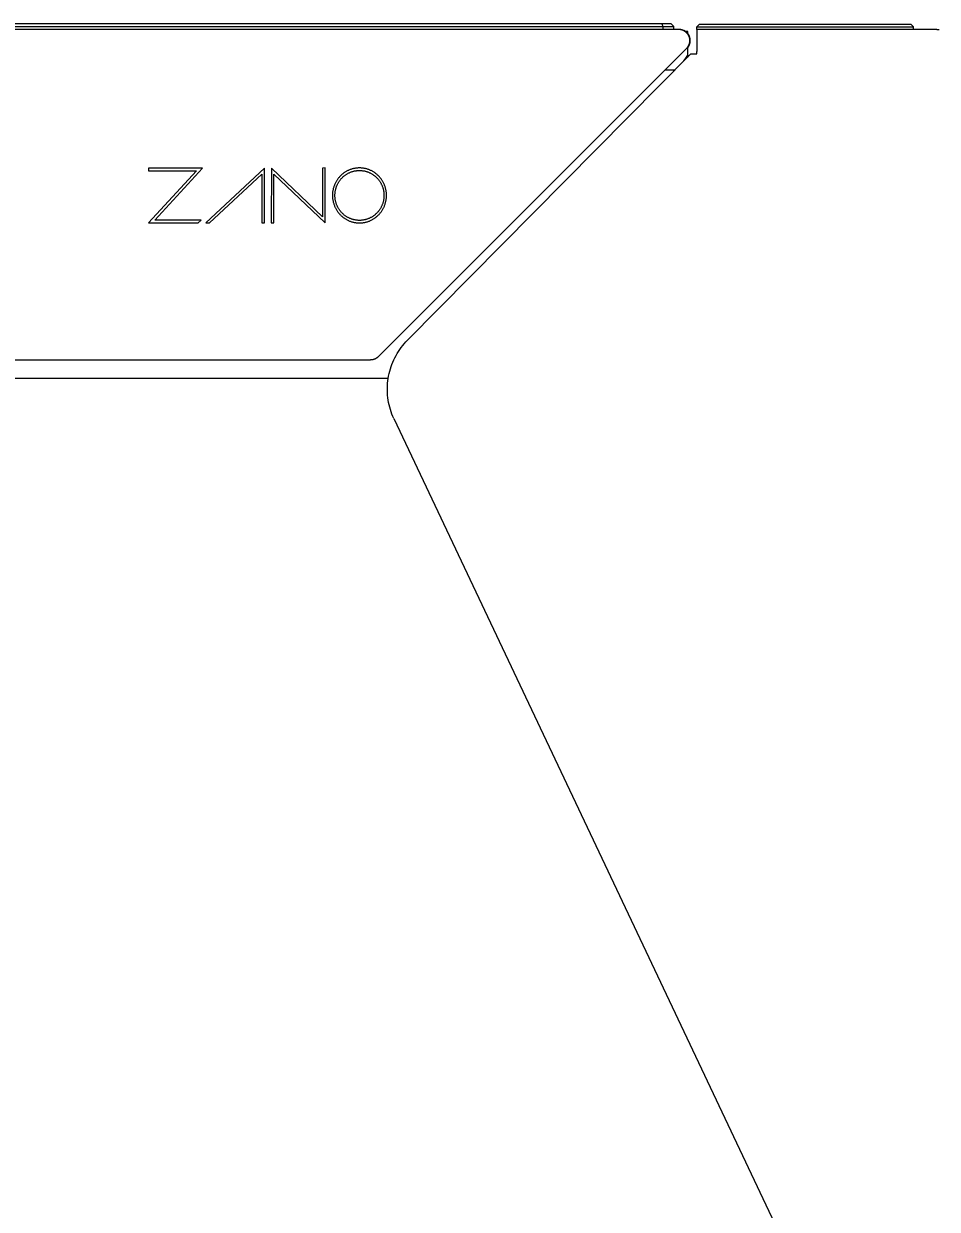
# Model space of a CAD drawing. Header units: millimetres. Extents: x -208 to 4974, y -28 to 3137.
# Drawn here: x 2512.2 to 2843.9, y 2435.2 to 2865.9 of the extents above; entities that cross this region are included whole.
import ezdxf

# ---------------------------------------------------------------- set-up
doc = ezdxf.new("R2010")
doc.units = ezdxf.units.MM
doc.layers.add('ZANO_R', color=7, linetype='Continuous', lineweight=0)
doc.layers.add('ZANO_W', color=1, linetype='Continuous', lineweight=0)
doc.styles.add('Arial', font='arial.ttf')
doc.styles.get("Standard").update_dxf_attribs({"font": 'ARIALUNI.TTF'})
doc.dimstyles.new('pl i ang', dxfattribs={"dimtxt": 50, "dimasz": 50, "dimexe": 1.25, "dimexo": 0.625, "dimgap": 10, "dimtad": 1, "dimtoh": 1, "dimtxsty": 'Standard', "dimcen": 2.5, "dimclrd": 1, "dimclre": 1, "dimclrt": 1, "dimadec": 0, "dimazin": 0, "dimtfac": 1, "dimtmove": 0, "dimatfit": 3, "dimfxl": 1, "dimarcsym": 1})

# ---------------------------------------------------------------- blocks, each defined once
blk = doc.blocks.new('*D507')
at = {"layer": 'ZANO_W', "color": 1, "lineweight": -2}
blk.add_arc((4072.53, 2413.74), 150.81, 99.5517, 164.7582, dxfattribs=at)
at = {"layer": 'ZANO_W', "color": 1}
for points in [[(4047.72, 2555.79), (4047.28, 2569.12), (4087.48, 2563.8)], [(3920.41, 2454.27), (3933.63, 2452.5), (3921.72, 2413.74)]]:
    blk.add_solid(points, dxfattribs=at)
at = {"layer": 'ZANO_W', "color": 1, "insert": (3950.72, 2548.28), "char_height": 40, "attachment_point": 5, "rotation": 42.155, "style": 'Arial'}
blk.add_mtext('96%%d', dxfattribs=at)

msp = doc.modelspace()

# ---------------------------------------------------------------- linework, layer by layer
at = {"layer": 'ZANO_R'}
for p, q in [((2750.09, 2863.74), (259.4, 2863.74)), ((262.29, 2864.86), (2744.29, 2864.86)), ((2743.87, 2865.86), (262.7, 2865.86)), ((2743.87, 2865.86), (2744.29, 2864.86)), ((2747.29, 2865.86), (2743.87, 2865.86)), ((2744.29, 2864.86), (2748.29, 2864.86)), ((2744.29, 2864.86), (2744.29, 2863.74)), ((2748.29, 2864.86), (2747.29, 2865.86)), ((2748.29, 2863.74), (2748.29, 2864.86)), ((2750.22, 2863.74), (2750.09, 2863.74)), ((2750.36, 2863.73), (2750.22, 2863.74)), ((2750.4, 2863.73), (2750.27, 2863.74)), ((2750.5, 2863.72), (2750.36, 2863.73)), ((2750.54, 2863.73), (2750.4, 2863.73)), ((2750.63, 2863.7), (2750.5, 2863.72)), ((2750.67, 2863.71), (2750.54, 2863.73)), ((2750.77, 2863.68), (2750.63, 2863.7)), ((2750.8, 2863.7), (2750.67, 2863.71)), ((2750.9, 2863.65), (2750.77, 2863.68)), ((2750.94, 2863.67), (2750.8, 2863.7)), ((2751.03, 2863.62), (2750.9, 2863.65)), ((2751.07, 2863.65), (2750.94, 2863.67)), ((2751.17, 2863.59), (2751.03, 2863.62)), ((2751.2, 2863.62), (2751.07, 2863.65)), ((2751.33, 2863.58), (2751.2, 2863.62)), ((2756.64, 2864.74), (2757.64, 2865.74)), ((2756.64, 2864.74), (2761.64, 2864.74)), ((2756.64, 2863.74), (2756.64, 2864.74)), ((2756.64, 2863.74), (2756.64, 2855.74)), ((2841.56, 2863.74), (2756.64, 2863.74)), ((2757.64, 2865.74), (2761.64, 2865.74)), ((2761.64, 2865.74), (2825.01, 2865.74)), ((2761.64, 2864.74), (2825.01, 2864.74)), ((2825.01, 2865.74), (2828.99, 2865.74)), ((2825.01, 2864.74), (2829.99, 2864.74)), ((2828.99, 2865.74), (2834.36, 2865.74)), ((2829.99, 2864.74), (2835.36, 2864.74)), ((2835.36, 2864.74), (2834.36, 2865.74)), ((2835.36, 2863.74), (2835.36, 2864.74)), ((2843.79, 2863.74), (2841.56, 2863.74)), ((2843.79, 2863.74), (2844.67, 2863.73)), ((2751.3, 2863.55), (2751.17, 2863.59)), ((2751.43, 2863.51), (2751.3, 2863.55)), ((2751.46, 2863.54), (2751.33, 2863.58)), ((2751.55, 2863.46), (2751.43, 2863.51)), ((2751.59, 2863.5), (2751.46, 2863.54)), ((2751.68, 2863.41), (2751.55, 2863.46)), ((2751.72, 2863.45), (2751.59, 2863.5)), ((2751.8, 2863.35), (2751.68, 2863.41)), ((2751.84, 2863.4), (2751.72, 2863.45)), ((2751.93, 2863.29), (2751.8, 2863.35)), ((2751.96, 2863.34), (2751.84, 2863.4)), ((2752.05, 2863.22), (2751.93, 2863.29)), ((2752.09, 2863.28), (2751.96, 2863.34)), ((2752.17, 2863.16), (2752.05, 2863.22)), ((2752.2, 2863.22), (2752.09, 2863.28)), ((2752.28, 2863.08), (2752.17, 2863.16)), ((2752.32, 2863.15), (2752.2, 2863.22)), ((2752.39, 2863.01), (2752.28, 2863.08)), ((2752.43, 2863.07), (2752.32, 2863.15)), ((2752.5, 2862.92), (2752.39, 2863.01)), ((2753.29, 2863), (2752.4, 2863)), ((2752.55, 2863), (2752.43, 2863.07)), ((2752.61, 2862.84), (2752.5, 2862.92)), ((2752.72, 2862.75), (2752.61, 2862.84)), ((2752.82, 2862.66), (2752.72, 2862.75)), ((2752.92, 2862.57), (2752.82, 2862.66)), ((2753.01, 2862.47), (2752.92, 2862.57)), ((2753.1, 2862.37), (2753.01, 2862.47)), ((2753.19, 2862.26), (2753.1, 2862.37)), ((2753.27, 2862.15), (2753.19, 2862.26)), ((2753.35, 2862.04), (2753.27, 2862.15)), ((2753.29, 2862.14), (2753.29, 2863)), ((2753.37, 2862.21), (2753.29, 2862.32)), ((2753.43, 2861.93), (2753.35, 2862.04)), ((2753.45, 2862.11), (2753.37, 2862.21)), ((2753.5, 2861.82), (2753.43, 2861.93)), ((2753.53, 2862), (2753.45, 2862.11)), ((2753.57, 2861.7), (2753.5, 2861.82)), ((2753.6, 2861.89), (2753.53, 2862)), ((2753.64, 2861.58), (2753.57, 2861.7)), ((2753.67, 2861.77), (2753.6, 2861.89)), ((2753.7, 2861.46), (2753.64, 2861.58)), ((2753.74, 2861.66), (2753.67, 2861.77)), ((2753.76, 2861.33), (2753.7, 2861.46)), ((2753.8, 2861.54), (2753.74, 2861.66)), ((2753.81, 2861.21), (2753.76, 2861.33)), ((2753.86, 2861.42), (2753.8, 2861.54)), ((2753.86, 2861.08), (2753.81, 2861.21)), ((2753.91, 2861.3), (2753.86, 2861.42)), ((2753.9, 2860.95), (2753.86, 2861.08)), ((2753.94, 2860.82), (2753.9, 2860.95)), ((2753.96, 2861.17), (2753.91, 2861.3)), ((2753.97, 2860.68), (2753.94, 2860.82)), ((2754.01, 2861.05), (2753.96, 2861.17)), ((2754, 2860.55), (2753.97, 2860.68)), ((2754.03, 2860.42), (2754, 2860.55)), ((2754.05, 2860.92), (2754.01, 2861.05)), ((2754.05, 2860.28), (2754.03, 2860.42)), ((2754.09, 2860.79), (2754.05, 2860.92)), ((2754.07, 2860.15), (2754.05, 2860.28)), ((2754.05, 2859.19), (2754.07, 2859.33)), ((2754.08, 2860.01), (2754.07, 2860.15)), ((2754.07, 2859.33), (2754.08, 2859.46)), ((2754.08, 2859.87), (2754.08, 2860.01)), ((2754.09, 2859.74), (2754.08, 2859.87)), ((2754.08, 2859.6), (2754.09, 2859.74)), ((2754.08, 2859.46), (2754.08, 2859.6)), ((2754.12, 2860.66), (2754.09, 2860.79)), ((2754.15, 2860.53), (2754.12, 2860.66)), ((2754.17, 2860.4), (2754.15, 2860.53)), ((2754.19, 2860.27), (2754.17, 2860.4)), ((2754.21, 2860.14), (2754.19, 2860.27)), ((2754.19, 2859.21), (2754.21, 2859.34)), ((2754.22, 2860), (2754.21, 2860.14)), ((2754.21, 2859.34), (2754.22, 2859.47)), ((2754.23, 2859.87), (2754.22, 2860)), ((2754.22, 2859.47), (2754.23, 2859.6)), ((2754.23, 2859.74), (2754.23, 2859.87)), ((2754.23, 2859.6), (2754.23, 2859.74)), ((2752.92, 2856.91), (2640.92, 2744.91)), ((2752.92, 2856.91), (2753.01, 2857.01)), ((2753.01, 2857.01), (2753.1, 2857.11)), ((2753.1, 2857.11), (2753.19, 2857.21)), ((2753.19, 2857.21), (2753.27, 2857.32)), ((2753.27, 2857.32), (2753.35, 2857.43)), ((2753.29, 2854.4), (2753.29, 2857.34)), ((2753.29, 2857.16), (2753.37, 2857.26)), ((2753.35, 2857.43), (2753.43, 2857.54)), ((2753.37, 2857.26), (2753.45, 2857.37)), ((2753.43, 2857.54), (2753.5, 2857.66)), ((2753.45, 2857.37), (2753.53, 2857.48)), ((2753.5, 2857.66), (2753.57, 2857.78)), ((2753.53, 2857.48), (2753.6, 2857.59)), ((2753.57, 2857.78), (2753.64, 2857.9)), ((2753.6, 2857.59), (2753.67, 2857.7)), ((2753.64, 2857.9), (2753.7, 2858.02)), ((2753.67, 2857.7), (2753.74, 2857.82)), ((2753.7, 2858.02), (2753.76, 2858.14)), ((2753.74, 2857.82), (2753.8, 2857.94)), ((2753.76, 2858.14), (2753.81, 2858.27)), ((2753.8, 2857.94), (2753.86, 2858.06)), ((2753.81, 2858.27), (2753.86, 2858.4)), ((2753.86, 2858.4), (2753.9, 2858.53)), ((2753.86, 2858.06), (2753.91, 2858.18)), ((2753.9, 2858.53), (2753.94, 2858.66)), ((2753.91, 2858.18), (2753.96, 2858.3)), ((2753.94, 2858.66), (2753.97, 2858.79)), ((2753.96, 2858.3), (2754.01, 2858.43)), ((2753.97, 2858.79), (2754, 2858.92)), ((2754, 2858.92), (2754.03, 2859.06)), ((2754.01, 2858.43), (2754.05, 2858.55)), ((2754.03, 2859.06), (2754.05, 2859.19)), ((2754.05, 2858.55), (2754.09, 2858.68)), ((2754.09, 2858.68), (2754.12, 2858.81)), ((2754.12, 2858.81), (2754.15, 2858.94)), ((2754.15, 2858.94), (2754.17, 2859.07)), ((2754.17, 2859.07), (2754.19, 2859.21)), ((2756.64, 2854.89), (2756.64, 2855.74)), ((2754.47, 2854.87), (2651.58, 2750.93)), ((2751.89, 2852.26), (2751.94, 2852.33)), ((2751.94, 2852.33), (2752.62, 2853.36)), ((2752.62, 2853.36), (2753.29, 2854.4)), ((2753.25, 2853.77), (2753.23, 2853.62)), ((2753.27, 2853.93), (2753.25, 2853.77)), ((2753.28, 2854.08), (2753.27, 2853.93)), ((2753.29, 2854.4), (2753.28, 2854.24)), ((2753.28, 2854.24), (2753.28, 2854.08)), ((2754.47, 2854.87), (2756.64, 2854.89)), ((2748.66, 2849), (2745, 2849)), ((2747.97, 2849), (2748.05, 2849)), ((2748.05, 2849), (2748.13, 2849.01)), ((2748.22, 2849.01), (2748.05, 2849)), ((2748.13, 2849.01), (2748.2, 2849.02)), ((2748.2, 2849.02), (2748.27, 2849.03)), ((2748.39, 2849.02), (2748.22, 2849.01)), ((2748.27, 2849.03), (2748.35, 2849.05)), ((2748.35, 2849.05), (2748.42, 2849.06)), ((2748.56, 2849.04), (2748.39, 2849.02)), ((2748.42, 2849.06), (2748.49, 2849.08)), ((2748.49, 2849.08), (2748.56, 2849.1)), ((2748.56, 2849.1), (2748.64, 2849.13)), ((2748.72, 2849.06), (2748.56, 2849.04)), ((2748.64, 2849.13), (2748.72, 2849.16)), ((2748.72, 2849.16), (2748.8, 2849.19)), ((2748.8, 2849.19), (2748.88, 2849.22)), ((2557.54, 2813.45), (2557.54, 2812.48)), ((2577.13, 2813.45), (2557.54, 2813.45)), ((2574.92, 2812.48), (2557.54, 2793.51)), ((2557.54, 2812.48), (2574.92, 2812.48)), ((2559.75, 2794.48), (2577.13, 2813.45)), ((2599.63, 2813.45), (2578.25, 2793.5)), ((2599.63, 2793.5), (2599.63, 2813.45)), ((2602.09, 2813.44), (2602.08, 2793.51)), ((2620.72, 2795.74), (2602.09, 2813.44)), ((2621.67, 2813.48), (2620.72, 2813.44)), ((2620.72, 2813.44), (2620.72, 2795.74)), ((2621.67, 2793.51), (2621.67, 2813.48)), ((2629.01, 2812.03), (2628.81, 2811.9)), ((2629.21, 2812.16), (2629.01, 2812.03)), ((2629.42, 2812.27), (2629.21, 2812.16)), ((2629.63, 2812.39), (2629.42, 2812.27)), ((2629.84, 2812.49), (2629.63, 2812.39)), ((2630.06, 2812.6), (2629.84, 2812.49)), ((2630.28, 2812.69), (2630.06, 2812.6)), ((2630.5, 2812.79), (2630.28, 2812.69)), ((2630.72, 2812.87), (2630.5, 2812.79)), ((2630.95, 2812.95), (2630.72, 2812.87)), ((2630.83, 2811.93), (2631.04, 2812)), ((2631.18, 2813.03), (2630.95, 2812.95)), ((2631.04, 2812), (2631.24, 2812.08)), ((2631.41, 2813.1), (2631.18, 2813.03)), ((2631.24, 2812.08), (2631.45, 2812.15)), ((2631.64, 2813.16), (2631.41, 2813.1)), ((2631.45, 2812.15), (2631.66, 2812.21)), ((2631.88, 2813.22), (2631.64, 2813.16)), ((2631.66, 2812.21), (2631.87, 2812.27)), ((2631.87, 2812.27), (2632.09, 2812.32)), ((2632.12, 2813.28), (2631.88, 2813.22)), ((2632.09, 2812.32), (2632.3, 2812.37)), ((2632.36, 2813.32), (2632.12, 2813.28)), ((2632.3, 2812.37), (2632.52, 2812.41)), ((2632.6, 2813.36), (2632.36, 2813.32)), ((2632.52, 2812.41), (2632.74, 2812.45)), ((2632.85, 2813.4), (2632.6, 2813.36)), ((2632.74, 2812.45), (2632.96, 2812.48)), ((2633.09, 2813.43), (2632.85, 2813.4)), ((2632.96, 2812.48), (2633.19, 2812.51)), ((2633.34, 2813.45), (2633.09, 2813.43)), ((2633.19, 2812.51), (2633.41, 2812.53)), ((2633.59, 2813.47), (2633.34, 2813.45)), ((2633.41, 2812.53), (2633.64, 2812.54)), ((2633.84, 2813.48), (2633.59, 2813.47)), ((2633.64, 2812.54), (2633.87, 2812.55)), ((2634.1, 2813.48), (2633.84, 2813.48)), ((2633.87, 2812.55), (2634.1, 2812.55)), ((2634.35, 2813.48), (2634.1, 2813.48)), ((2634.1, 2812.55), (2634.33, 2812.55)), ((2634.33, 2812.55), (2634.56, 2812.54)), ((2634.6, 2813.47), (2634.35, 2813.48)), ((2634.56, 2812.54), (2634.78, 2812.53)), ((2634.85, 2813.45), (2634.6, 2813.47)), ((2634.78, 2812.53), (2635.01, 2812.51)), ((2635.1, 2813.43), (2634.85, 2813.45)), ((2635.01, 2812.51), (2635.23, 2812.48)), ((2635.35, 2813.4), (2635.1, 2813.43)), ((2635.23, 2812.48), (2635.45, 2812.45)), ((2635.59, 2813.36), (2635.35, 2813.4)), ((2635.45, 2812.45), (2635.67, 2812.41)), ((2635.83, 2813.32), (2635.59, 2813.36)), ((2635.67, 2812.41), (2635.89, 2812.37)), ((2636.07, 2813.28), (2635.83, 2813.32)), ((2635.89, 2812.37), (2636.11, 2812.32)), ((2636.31, 2813.22), (2636.07, 2813.28)), ((2636.11, 2812.32), (2636.32, 2812.27)), ((2636.55, 2813.16), (2636.31, 2813.22)), ((2636.32, 2812.27), (2636.53, 2812.21)), ((2636.53, 2812.21), (2636.74, 2812.15)), ((2636.78, 2813.1), (2636.55, 2813.16)), ((2636.74, 2812.15), (2636.95, 2812.08)), ((2637.01, 2813.03), (2636.78, 2813.1)), ((2636.95, 2812.08), (2637.16, 2812)), ((2637.24, 2812.95), (2637.01, 2813.03)), ((2637.16, 2812), (2637.36, 2811.93)), ((2637.47, 2812.87), (2637.24, 2812.95)), ((2637.69, 2812.79), (2637.47, 2812.87)), ((2637.92, 2812.69), (2637.69, 2812.79)), ((2638.13, 2812.6), (2637.92, 2812.69)), ((2638.35, 2812.49), (2638.13, 2812.6)), ((2638.56, 2812.39), (2638.35, 2812.49)), ((2638.77, 2812.27), (2638.56, 2812.39)), ((2638.98, 2812.16), (2638.77, 2812.27)), ((2639.18, 2812.03), (2638.98, 2812.16)), ((2639.38, 2811.9), (2639.18, 2812.03)), ((2579.66, 2793.5), (2598.68, 2811.27)), ((2598.68, 2811.27), (2598.68, 2793.5)), ((2603.04, 2793.51), (2603.05, 2811.2)), ((2603.05, 2811.2), (2621.67, 2793.51)), ((2625.25, 2807.82), (2625.15, 2807.6)), ((2625.36, 2808.04), (2625.25, 2807.82)), ((2625.47, 2808.25), (2625.36, 2808.04)), ((2625.59, 2808.46), (2625.47, 2808.25)), ((2625.71, 2808.67), (2625.59, 2808.46)), ((2625.83, 2808.87), (2625.71, 2808.67)), ((2625.96, 2809.07), (2625.83, 2808.87)), ((2626.1, 2809.27), (2625.96, 2809.07)), ((2626.23, 2809.47), (2626.1, 2809.27)), ((2626.17, 2807.62), (2626.27, 2807.81)), ((2626.38, 2809.66), (2626.23, 2809.47)), ((2626.27, 2807.81), (2626.37, 2808)), ((2626.37, 2808), (2626.48, 2808.19)), ((2626.53, 2809.84), (2626.38, 2809.66)), ((2626.48, 2808.19), (2626.6, 2808.37)), ((2626.68, 2810.03), (2626.53, 2809.84)), ((2626.6, 2808.37), (2626.71, 2808.56)), ((2626.83, 2810.21), (2626.68, 2810.03)), ((2626.71, 2808.56), (2626.84, 2808.74)), ((2626.99, 2810.38), (2626.83, 2810.21)), ((2626.84, 2808.74), (2626.96, 2808.91)), ((2626.96, 2808.91), (2627.09, 2809.09)), ((2627.16, 2810.55), (2626.99, 2810.38)), ((2627.09, 2809.09), (2627.23, 2809.25)), ((2627.33, 2810.72), (2627.16, 2810.55)), ((2627.23, 2809.25), (2627.37, 2809.42)), ((2627.5, 2810.88), (2627.33, 2810.72)), ((2627.37, 2809.42), (2627.51, 2809.58)), ((2627.68, 2811.04), (2627.5, 2810.88)), ((2627.51, 2809.58), (2627.65, 2809.74)), ((2627.65, 2809.74), (2627.8, 2809.9)), ((2627.86, 2811.2), (2627.68, 2811.04)), ((2627.8, 2809.9), (2627.95, 2810.05)), ((2628.04, 2811.35), (2627.86, 2811.2)), ((2627.95, 2810.05), (2628.11, 2810.2)), ((2628.23, 2811.49), (2628.04, 2811.35)), ((2628.11, 2810.2), (2628.27, 2810.34)), ((2628.42, 2811.64), (2628.23, 2811.49)), ((2628.27, 2810.34), (2628.43, 2810.48)), ((2628.61, 2811.77), (2628.42, 2811.64)), ((2628.43, 2810.48), (2628.6, 2810.62)), ((2628.6, 2810.62), (2628.77, 2810.75)), ((2628.81, 2811.9), (2628.61, 2811.77)), ((2628.77, 2810.75), (2628.94, 2810.88)), ((2628.94, 2810.88), (2629.12, 2811.01)), ((2629.12, 2811.01), (2629.3, 2811.13)), ((2629.3, 2811.13), (2629.48, 2811.24)), ((2629.48, 2811.24), (2629.67, 2811.35)), ((2629.67, 2811.35), (2629.85, 2811.46)), ((2629.85, 2811.46), (2630.04, 2811.56)), ((2630.04, 2811.56), (2630.24, 2811.66)), ((2630.24, 2811.66), (2630.43, 2811.75)), ((2630.43, 2811.75), (2630.63, 2811.84)), ((2630.63, 2811.84), (2630.83, 2811.93)), ((2637.36, 2811.93), (2637.56, 2811.84)), ((2637.56, 2811.84), (2637.76, 2811.75)), ((2637.76, 2811.75), (2637.96, 2811.66)), ((2637.96, 2811.66), (2638.15, 2811.56)), ((2638.15, 2811.56), (2638.34, 2811.46)), ((2638.34, 2811.46), (2638.53, 2811.35)), ((2638.53, 2811.35), (2638.71, 2811.24)), ((2638.71, 2811.24), (2638.9, 2811.13)), ((2638.9, 2811.13), (2639.07, 2811.01)), ((2639.07, 2811.01), (2639.25, 2810.88)), ((2639.25, 2810.88), (2639.42, 2810.75)), ((2639.58, 2811.77), (2639.38, 2811.9)), ((2639.42, 2810.75), (2639.59, 2810.62)), ((2639.78, 2811.64), (2639.58, 2811.77)), ((2639.59, 2810.62), (2639.76, 2810.48)), ((2639.76, 2810.48), (2639.92, 2810.34)), ((2639.97, 2811.49), (2639.78, 2811.64)), ((2639.92, 2810.34), (2640.08, 2810.2)), ((2640.15, 2811.35), (2639.97, 2811.49)), ((2640.08, 2810.2), (2640.24, 2810.05)), ((2640.34, 2811.2), (2640.15, 2811.35)), ((2640.24, 2810.05), (2640.39, 2809.9)), ((2640.52, 2811.04), (2640.34, 2811.2)), ((2640.39, 2809.9), (2640.54, 2809.74)), ((2640.69, 2810.88), (2640.52, 2811.04)), ((2640.54, 2809.74), (2640.69, 2809.58)), ((2640.87, 2810.72), (2640.69, 2810.88)), ((2640.69, 2809.58), (2640.83, 2809.42)), ((2640.83, 2809.42), (2640.97, 2809.25)), ((2641.03, 2810.55), (2640.87, 2810.72)), ((2640.97, 2809.25), (2641.1, 2809.09)), ((2641.2, 2810.38), (2641.03, 2810.55)), ((2641.1, 2809.09), (2641.23, 2808.91)), ((2641.36, 2810.21), (2641.2, 2810.38)), ((2641.23, 2808.91), (2641.36, 2808.74)), ((2641.52, 2810.03), (2641.36, 2810.21)), ((2641.36, 2808.74), (2641.48, 2808.56)), ((2641.48, 2808.56), (2641.6, 2808.37)), ((2641.67, 2809.84), (2641.52, 2810.03)), ((2641.6, 2808.37), (2641.71, 2808.19)), ((2641.82, 2809.66), (2641.67, 2809.84)), ((2641.71, 2808.19), (2641.82, 2808)), ((2641.96, 2809.47), (2641.82, 2809.66)), ((2641.82, 2808), (2641.93, 2807.81)), ((2641.93, 2807.81), (2642.03, 2807.62)), ((2642.1, 2809.27), (2641.96, 2809.47)), ((2642.23, 2809.07), (2642.1, 2809.27)), ((2642.36, 2808.87), (2642.23, 2809.07)), ((2642.49, 2808.67), (2642.36, 2808.87)), ((2642.61, 2808.46), (2642.49, 2808.67)), ((2642.72, 2808.25), (2642.61, 2808.46)), ((2642.83, 2808.04), (2642.72, 2808.25)), ((2642.94, 2807.82), (2642.83, 2808.04)), ((2643.04, 2807.6), (2642.94, 2807.82)), ((2624.3, 2804), (2624.29, 2803.75)), ((2624.29, 2803.75), (2624.29, 2803.49)), ((2624.29, 2803.49), (2624.29, 2803.23)), ((2624.31, 2804.26), (2624.3, 2804)), ((2624.34, 2804.51), (2624.31, 2804.26)), ((2624.36, 2804.76), (2624.34, 2804.51)), ((2624.4, 2805.01), (2624.36, 2804.76)), ((2624.44, 2805.26), (2624.4, 2805.01)), ((2624.49, 2805.5), (2624.44, 2805.26)), ((2624.54, 2805.75), (2624.49, 2805.5)), ((2624.59, 2805.99), (2624.54, 2805.75)), ((2624.66, 2806.22), (2624.59, 2805.99)), ((2624.73, 2806.46), (2624.66, 2806.22)), ((2624.8, 2806.69), (2624.73, 2806.46)), ((2624.88, 2806.92), (2624.8, 2806.69)), ((2624.97, 2807.15), (2624.88, 2806.92)), ((2625.06, 2807.38), (2624.97, 2807.15)), ((2625.15, 2807.6), (2625.06, 2807.38)), ((2625.19, 2803.49), (2625.2, 2803.72)), ((2625.2, 2803.26), (2625.19, 2803.49)), ((2625.2, 2803.72), (2625.21, 2803.96)), ((2625.21, 2803.96), (2625.22, 2804.19)), ((2625.22, 2804.19), (2625.24, 2804.42)), ((2625.24, 2804.42), (2625.27, 2804.64)), ((2625.27, 2804.64), (2625.3, 2804.87)), ((2625.3, 2804.87), (2625.33, 2805.09)), ((2625.33, 2805.09), (2625.38, 2805.32)), ((2625.38, 2805.32), (2625.42, 2805.54)), ((2625.42, 2805.54), (2625.47, 2805.75)), ((2625.47, 2805.75), (2625.53, 2805.97)), ((2625.53, 2805.97), (2625.59, 2806.18)), ((2625.59, 2806.18), (2625.66, 2806.4)), ((2625.66, 2806.4), (2625.73, 2806.61)), ((2625.73, 2806.61), (2625.81, 2806.81)), ((2625.81, 2806.81), (2625.89, 2807.02)), ((2625.89, 2807.02), (2625.98, 2807.22)), ((2625.98, 2807.22), (2626.07, 2807.42)), ((2626.07, 2807.42), (2626.17, 2807.62)), ((2642.03, 2807.62), (2642.12, 2807.42)), ((2642.12, 2807.42), (2642.21, 2807.22)), ((2642.21, 2807.22), (2642.3, 2807.02)), ((2642.3, 2807.02), (2642.38, 2806.81)), ((2642.38, 2806.81), (2642.46, 2806.61)), ((2642.46, 2806.61), (2642.53, 2806.4)), ((2642.53, 2806.4), (2642.6, 2806.18)), ((2642.6, 2806.18), (2642.66, 2805.97)), ((2642.66, 2805.97), (2642.72, 2805.75)), ((2642.72, 2805.75), (2642.77, 2805.54)), ((2642.77, 2805.54), (2642.82, 2805.32)), ((2642.82, 2805.32), (2642.86, 2805.09)), ((2642.86, 2805.09), (2642.9, 2804.87)), ((2642.9, 2804.87), (2642.93, 2804.64)), ((2642.93, 2804.64), (2642.95, 2804.42)), ((2642.95, 2804.42), (2642.97, 2804.19)), ((2642.97, 2804.19), (2642.99, 2803.96)), ((2642.99, 2803.96), (2643, 2803.72)), ((2643, 2803.72), (2643, 2803.49)), ((2643, 2803.49), (2643, 2803.26)), ((2643.14, 2807.38), (2643.04, 2807.6)), ((2643.23, 2807.15), (2643.14, 2807.38)), ((2643.31, 2806.92), (2643.23, 2807.15)), ((2643.39, 2806.69), (2643.31, 2806.92)), ((2643.47, 2806.46), (2643.39, 2806.69)), ((2643.54, 2806.22), (2643.47, 2806.46)), ((2643.6, 2805.99), (2643.54, 2806.22)), ((2643.66, 2805.75), (2643.6, 2805.99)), ((2643.71, 2805.5), (2643.66, 2805.75)), ((2643.75, 2805.26), (2643.71, 2805.5)), ((2643.79, 2805.01), (2643.75, 2805.26)), ((2643.83, 2804.76), (2643.79, 2805.01)), ((2643.86, 2804.51), (2643.83, 2804.76)), ((2643.88, 2804.26), (2643.86, 2804.51)), ((2643.9, 2804), (2643.88, 2804.26)), ((2643.9, 2803.75), (2643.9, 2804)), ((2643.91, 2803.49), (2643.9, 2803.75)), ((2643.9, 2803.23), (2643.91, 2803.49)), ((2624.29, 2803.23), (2624.3, 2802.98)), ((2624.3, 2802.98), (2624.31, 2802.72)), ((2624.31, 2802.72), (2624.34, 2802.47)), ((2624.34, 2802.47), (2624.36, 2802.22)), ((2624.36, 2802.22), (2624.4, 2801.97)), ((2624.4, 2801.97), (2624.44, 2801.72)), ((2624.44, 2801.72), (2624.49, 2801.48)), ((2624.49, 2801.48), (2624.54, 2801.23)), ((2624.54, 2801.23), (2624.59, 2800.99)), ((2624.59, 2800.99), (2624.66, 2800.75)), ((2624.66, 2800.75), (2624.73, 2800.52)), ((2624.73, 2800.52), (2624.8, 2800.28)), ((2624.8, 2800.28), (2624.88, 2800.05)), ((2624.88, 2800.05), (2624.97, 2799.83)), ((2624.97, 2799.83), (2625.06, 2799.6)), ((2625.06, 2799.6), (2625.15, 2799.38)), ((2625.15, 2799.38), (2625.25, 2799.16)), ((2625.21, 2803.02), (2625.2, 2803.26)), ((2625.22, 2802.79), (2625.21, 2803.02)), ((2625.24, 2802.56), (2625.22, 2802.79)), ((2625.27, 2802.33), (2625.24, 2802.56)), ((2625.25, 2799.16), (2625.36, 2798.94)), ((2625.3, 2802.11), (2625.27, 2802.33)), ((2625.33, 2801.88), (2625.3, 2802.11)), ((2625.38, 2801.66), (2625.33, 2801.88)), ((2625.42, 2801.44), (2625.38, 2801.66)), ((2625.47, 2801.22), (2625.42, 2801.44)), ((2625.53, 2801.01), (2625.47, 2801.22)), ((2625.59, 2800.79), (2625.53, 2801.01)), ((2625.66, 2800.58), (2625.59, 2800.79)), ((2625.73, 2800.37), (2625.66, 2800.58)), ((2625.81, 2800.16), (2625.73, 2800.37)), ((2625.89, 2799.96), (2625.81, 2800.16)), ((2625.98, 2799.76), (2625.89, 2799.96)), ((2626.07, 2799.56), (2625.98, 2799.76)), ((2626.17, 2799.36), (2626.07, 2799.56)), ((2626.27, 2799.17), (2626.17, 2799.36)), ((2626.37, 2798.98), (2626.27, 2799.17)), ((2641.92, 2799.17), (2641.82, 2798.98)), ((2642.02, 2799.36), (2641.92, 2799.17)), ((2642.12, 2799.56), (2642.02, 2799.36)), ((2642.21, 2799.76), (2642.12, 2799.56)), ((2642.3, 2799.96), (2642.21, 2799.76)), ((2642.38, 2800.16), (2642.3, 2799.96)), ((2642.46, 2800.37), (2642.38, 2800.16)), ((2642.53, 2800.58), (2642.46, 2800.37)), ((2642.6, 2800.79), (2642.53, 2800.58)), ((2642.66, 2801.01), (2642.6, 2800.79)), ((2642.72, 2801.22), (2642.66, 2801.01)), ((2642.77, 2801.44), (2642.72, 2801.22)), ((2642.82, 2801.66), (2642.77, 2801.44)), ((2642.86, 2801.88), (2642.82, 2801.66)), ((2642.83, 2798.94), (2642.94, 2799.16)), ((2642.9, 2802.11), (2642.86, 2801.88)), ((2642.93, 2802.33), (2642.9, 2802.11)), ((2642.95, 2802.56), (2642.93, 2802.33)), ((2642.94, 2799.16), (2643.04, 2799.38)), ((2642.97, 2802.79), (2642.95, 2802.56)), ((2642.99, 2803.02), (2642.97, 2802.79)), ((2643, 2803.26), (2642.99, 2803.02)), ((2643.04, 2799.38), (2643.14, 2799.6)), ((2643.14, 2799.6), (2643.23, 2799.83)), ((2643.23, 2799.83), (2643.31, 2800.05)), ((2643.31, 2800.05), (2643.39, 2800.28)), ((2643.39, 2800.28), (2643.47, 2800.52)), ((2643.47, 2800.52), (2643.54, 2800.75)), ((2643.54, 2800.75), (2643.6, 2800.99)), ((2643.6, 2800.99), (2643.66, 2801.23)), ((2643.66, 2801.23), (2643.71, 2801.48)), ((2643.71, 2801.48), (2643.75, 2801.72)), ((2643.75, 2801.72), (2643.79, 2801.97)), ((2643.79, 2801.97), (2643.83, 2802.22)), ((2643.83, 2802.22), (2643.86, 2802.47)), ((2643.86, 2802.47), (2643.88, 2802.72)), ((2643.88, 2802.72), (2643.9, 2802.98)), ((2643.9, 2802.98), (2643.9, 2803.23)), ((2625.36, 2798.94), (2625.47, 2798.73)), ((2625.47, 2798.73), (2625.59, 2798.52)), ((2625.59, 2798.52), (2625.71, 2798.31)), ((2625.71, 2798.31), (2625.83, 2798.1)), ((2625.83, 2798.1), (2625.96, 2797.9)), ((2625.96, 2797.9), (2626.1, 2797.71)), ((2626.1, 2797.71), (2626.23, 2797.51)), ((2626.23, 2797.51), (2626.38, 2797.32)), ((2626.48, 2798.79), (2626.37, 2798.98)), ((2626.38, 2797.32), (2626.53, 2797.13)), ((2626.6, 2798.6), (2626.48, 2798.79)), ((2626.53, 2797.13), (2626.68, 2796.95)), ((2626.71, 2798.42), (2626.6, 2798.6)), ((2626.68, 2796.95), (2626.83, 2796.77)), ((2626.84, 2798.24), (2626.71, 2798.42)), ((2626.83, 2796.77), (2626.99, 2796.6)), ((2626.96, 2798.06), (2626.84, 2798.24)), ((2627.09, 2797.89), (2626.96, 2798.06)), ((2626.99, 2796.6), (2627.16, 2796.42)), ((2627.23, 2797.72), (2627.09, 2797.89)), ((2627.16, 2796.42), (2627.33, 2796.26)), ((2627.37, 2797.56), (2627.23, 2797.72)), ((2627.33, 2796.26), (2627.5, 2796.09)), ((2627.51, 2797.39), (2627.37, 2797.56)), ((2627.5, 2796.09), (2627.68, 2795.93)), ((2627.65, 2797.23), (2627.51, 2797.39)), ((2627.8, 2797.08), (2627.65, 2797.23)), ((2627.68, 2795.93), (2627.86, 2795.78)), ((2627.95, 2796.93), (2627.8, 2797.08)), ((2627.86, 2795.78), (2628.04, 2795.63)), ((2628.11, 2796.78), (2627.95, 2796.93)), ((2628.04, 2795.63), (2628.23, 2795.48)), ((2628.27, 2796.63), (2628.11, 2796.78)), ((2628.23, 2795.48), (2628.42, 2795.34)), ((2628.43, 2796.49), (2628.27, 2796.63)), ((2628.42, 2795.34), (2628.61, 2795.2)), ((2628.6, 2796.36), (2628.43, 2796.49)), ((2628.77, 2796.22), (2628.6, 2796.36)), ((2628.61, 2795.2), (2628.81, 2795.07)), ((2628.94, 2796.1), (2628.77, 2796.22)), ((2628.81, 2795.07), (2629.01, 2794.94)), ((2629.12, 2795.97), (2628.94, 2796.1)), ((2629.01, 2794.94), (2629.21, 2794.82)), ((2629.3, 2795.85), (2629.12, 2795.97)), ((2629.21, 2794.82), (2629.42, 2794.7)), ((2629.48, 2795.74), (2629.3, 2795.85)), ((2629.42, 2794.7), (2629.63, 2794.59)), ((2629.67, 2795.62), (2629.48, 2795.74)), ((2629.85, 2795.52), (2629.67, 2795.62)), ((2630.04, 2795.42), (2629.85, 2795.52)), ((2630.24, 2795.32), (2630.04, 2795.42)), ((2630.43, 2795.22), (2630.24, 2795.32)), ((2630.63, 2795.14), (2630.43, 2795.22)), ((2630.83, 2795.05), (2630.63, 2795.14)), ((2631.04, 2794.97), (2630.83, 2795.05)), ((2631.24, 2794.9), (2631.04, 2794.97)), ((2631.45, 2794.83), (2631.24, 2794.9)), ((2631.66, 2794.77), (2631.45, 2794.83)), ((2631.87, 2794.71), (2631.66, 2794.77)), ((2632.09, 2794.66), (2631.87, 2794.71)), ((2636.32, 2794.71), (2636.11, 2794.66)), ((2636.53, 2794.77), (2636.32, 2794.71)), ((2636.74, 2794.83), (2636.53, 2794.77)), ((2636.95, 2794.9), (2636.74, 2794.83)), ((2637.16, 2794.97), (2636.95, 2794.9)), ((2637.36, 2795.05), (2637.16, 2794.97)), ((2637.56, 2795.14), (2637.36, 2795.05)), ((2637.76, 2795.22), (2637.56, 2795.14)), ((2637.96, 2795.32), (2637.76, 2795.22)), ((2638.15, 2795.42), (2637.96, 2795.32)), ((2638.34, 2795.52), (2638.15, 2795.42)), ((2638.53, 2795.62), (2638.34, 2795.52)), ((2638.71, 2795.74), (2638.53, 2795.62)), ((2638.56, 2794.59), (2638.77, 2794.7)), ((2638.89, 2795.85), (2638.71, 2795.74)), ((2638.77, 2794.7), (2638.98, 2794.82)), ((2639.07, 2795.97), (2638.89, 2795.85)), ((2638.98, 2794.82), (2639.18, 2794.94)), ((2639.25, 2796.1), (2639.07, 2795.97)), ((2639.18, 2794.94), (2639.38, 2795.07)), ((2639.42, 2796.22), (2639.25, 2796.1)), ((2639.38, 2795.07), (2639.58, 2795.2)), ((2639.59, 2796.36), (2639.42, 2796.22)), ((2639.58, 2795.2), (2639.78, 2795.34)), ((2639.76, 2796.49), (2639.59, 2796.36)), ((2639.92, 2796.63), (2639.76, 2796.49)), ((2639.78, 2795.34), (2639.97, 2795.48)), ((2640.08, 2796.78), (2639.92, 2796.63)), ((2639.97, 2795.48), (2640.15, 2795.63)), ((2640.24, 2796.93), (2640.08, 2796.78)), ((2640.15, 2795.63), (2640.34, 2795.78)), ((2640.39, 2797.08), (2640.24, 2796.93)), ((2640.34, 2795.78), (2640.52, 2795.93)), ((2640.54, 2797.23), (2640.39, 2797.08)), ((2640.52, 2795.93), (2640.69, 2796.09)), ((2640.69, 2797.39), (2640.54, 2797.23)), ((2640.83, 2797.56), (2640.69, 2797.39)), ((2640.69, 2796.09), (2640.87, 2796.26)), ((2640.97, 2797.72), (2640.83, 2797.56)), ((2640.87, 2796.26), (2641.03, 2796.42)), ((2641.1, 2797.89), (2640.97, 2797.72)), ((2641.03, 2796.42), (2641.2, 2796.6)), ((2641.23, 2798.06), (2641.1, 2797.89)), ((2641.2, 2796.6), (2641.36, 2796.77)), ((2641.36, 2798.24), (2641.23, 2798.06)), ((2641.48, 2798.42), (2641.36, 2798.24)), ((2641.36, 2796.77), (2641.52, 2796.95)), ((2641.6, 2798.6), (2641.48, 2798.42)), ((2641.52, 2796.95), (2641.67, 2797.13)), ((2641.71, 2798.79), (2641.6, 2798.6)), ((2641.67, 2797.13), (2641.82, 2797.32)), ((2641.82, 2798.98), (2641.71, 2798.79)), ((2641.82, 2797.32), (2641.96, 2797.51)), ((2641.96, 2797.51), (2642.1, 2797.71)), ((2642.1, 2797.71), (2642.23, 2797.9)), ((2642.23, 2797.9), (2642.36, 2798.1)), ((2642.36, 2798.1), (2642.49, 2798.31)), ((2642.49, 2798.31), (2642.61, 2798.52)), ((2642.61, 2798.52), (2642.72, 2798.73)), ((2642.72, 2798.73), (2642.83, 2798.94)), ((2557.54, 2793.51), (2575.51, 2793.51)), ((2576.55, 2794.48), (2559.75, 2794.48)), ((2575.51, 2793.51), (2576.55, 2794.48)), ((2578.25, 2793.5), (2579.66, 2793.5)), ((2598.68, 2793.5), (2599.63, 2793.5)), ((2602.08, 2793.51), (2603.04, 2793.51)), ((2629.63, 2794.59), (2629.84, 2794.48)), ((2629.84, 2794.48), (2630.06, 2794.38)), ((2630.06, 2794.38), (2630.28, 2794.28)), ((2630.28, 2794.28), (2630.5, 2794.19)), ((2630.5, 2794.19), (2630.72, 2794.1)), ((2630.72, 2794.1), (2630.95, 2794.02)), ((2630.95, 2794.02), (2631.18, 2793.95)), ((2631.18, 2793.95), (2631.41, 2793.88)), ((2631.41, 2793.88), (2631.64, 2793.81)), ((2631.64, 2793.81), (2631.88, 2793.75)), ((2631.88, 2793.75), (2632.12, 2793.7)), ((2632.3, 2794.61), (2632.09, 2794.66)), ((2632.12, 2793.7), (2632.36, 2793.65)), ((2632.52, 2794.57), (2632.3, 2794.61)), ((2632.36, 2793.65), (2632.6, 2793.61)), ((2632.74, 2794.53), (2632.52, 2794.57)), ((2632.6, 2793.61), (2632.85, 2793.58)), ((2632.96, 2794.5), (2632.74, 2794.53)), ((2632.85, 2793.58), (2633.09, 2793.55)), ((2633.19, 2794.47), (2632.96, 2794.5)), ((2633.09, 2793.55), (2633.34, 2793.53)), ((2633.41, 2794.45), (2633.19, 2794.47)), ((2633.34, 2793.53), (2633.59, 2793.51)), ((2633.64, 2794.44), (2633.41, 2794.45)), ((2633.59, 2793.51), (2633.84, 2793.5)), ((2633.87, 2794.43), (2633.64, 2794.44)), ((2633.84, 2793.5), (2634.1, 2793.5)), ((2634.1, 2794.42), (2633.87, 2794.43)), ((2634.33, 2794.43), (2634.1, 2794.42)), ((2634.1, 2793.5), (2634.35, 2793.5)), ((2634.55, 2794.44), (2634.33, 2794.43)), ((2634.35, 2793.5), (2634.6, 2793.51)), ((2634.78, 2794.45), (2634.55, 2794.44)), ((2634.6, 2793.51), (2634.85, 2793.53)), ((2635.01, 2794.47), (2634.78, 2794.45)), ((2634.85, 2793.53), (2635.1, 2793.55)), ((2635.23, 2794.5), (2635.01, 2794.47)), ((2635.1, 2793.55), (2635.35, 2793.58)), ((2635.45, 2794.53), (2635.23, 2794.5)), ((2635.35, 2793.58), (2635.59, 2793.61)), ((2635.67, 2794.57), (2635.45, 2794.53)), ((2635.59, 2793.61), (2635.83, 2793.65)), ((2635.89, 2794.61), (2635.67, 2794.57)), ((2635.83, 2793.65), (2636.07, 2793.7)), ((2636.11, 2794.66), (2635.89, 2794.61)), ((2636.07, 2793.7), (2636.31, 2793.75)), ((2636.31, 2793.75), (2636.55, 2793.81)), ((2636.55, 2793.81), (2636.78, 2793.88)), ((2636.78, 2793.88), (2637.01, 2793.95)), ((2637.01, 2793.95), (2637.24, 2794.02)), ((2637.24, 2794.02), (2637.47, 2794.1)), ((2637.47, 2794.1), (2637.69, 2794.19)), ((2637.69, 2794.19), (2637.92, 2794.28)), ((2637.92, 2794.28), (2638.13, 2794.38)), ((2638.13, 2794.38), (2638.35, 2794.48)), ((2638.35, 2794.48), (2638.56, 2794.59)), ((2648.28, 2746.83), (2648.77, 2747.56)), ((2648.77, 2747.56), (2649.28, 2748.27)), ((2649.28, 2748.27), (2649.82, 2748.96)), ((2649.82, 2748.96), (2650.39, 2749.64)), ((2650.39, 2749.64), (2650.97, 2750.29)), ((2650.97, 2750.29), (2651.58, 2750.93)), ((371.4, 2743.74), (2638.09, 2743.74)), ((2638.22, 2743.74), (2638.09, 2743.74)), ((2638.36, 2743.75), (2638.22, 2743.74)), ((2638.5, 2743.76), (2638.36, 2743.75)), ((2638.63, 2743.77), (2638.5, 2743.76)), ((2638.77, 2743.8), (2638.63, 2743.77)), ((2638.9, 2743.82), (2638.77, 2743.8)), ((2639.03, 2743.85), (2638.9, 2743.82)), ((2639.17, 2743.89), (2639.03, 2743.85)), ((2639.3, 2743.93), (2639.17, 2743.89)), ((2639.43, 2743.97), (2639.3, 2743.93)), ((2639.55, 2744.02), (2639.43, 2743.97)), ((2639.68, 2744.07), (2639.55, 2744.02)), ((2639.8, 2744.13), (2639.68, 2744.07)), ((2639.93, 2744.19), (2639.8, 2744.13)), ((2640.05, 2744.25), (2639.93, 2744.19)), ((2640.17, 2744.32), (2640.05, 2744.25)), ((2640.28, 2744.39), (2640.17, 2744.32)), ((2640.39, 2744.47), (2640.28, 2744.39)), ((2640.5, 2744.55), (2640.39, 2744.47)), ((2640.61, 2744.63), (2640.5, 2744.55)), ((2640.72, 2744.72), (2640.61, 2744.63)), ((2640.82, 2744.81), (2640.72, 2744.72)), ((2640.92, 2744.91), (2640.82, 2744.81)), ((2646.22, 2742.94), (2646.58, 2743.75)), ((2646.58, 2743.75), (2646.96, 2744.54)), ((2646.96, 2744.54), (2647.37, 2745.32)), ((2647.37, 2745.32), (2647.81, 2746.08)), ((2647.81, 2746.08), (2648.28, 2746.83)), ((2644.69, 2737.9), (2644.87, 2738.76)), ((2644.87, 2738.76), (2645.08, 2739.62)), ((2645.08, 2739.62), (2645.32, 2740.46)), ((2645.32, 2740.46), (2645.59, 2741.3)), ((2645.59, 2741.3), (2645.89, 2742.13)), ((2645.89, 2742.13), (2646.22, 2742.94)), ((2644.53, 2737), (364.75, 2737)), ((2644.26, 2734.41), (2644.32, 2735.29)), ((2644.32, 2735.29), (2644.41, 2736.16)), ((2644.41, 2736.16), (2644.54, 2737.04)), ((2644.54, 2737.04), (2644.69, 2737.9)), ((2644.23, 2733.53), (2644.26, 2734.41)), ((2644.23, 2732.65), (2644.23, 2733.53)), ((2644.26, 2731.77), (2644.23, 2732.65)), ((2644.33, 2730.9), (2644.26, 2731.77)), ((2644.42, 2730.02), (2644.33, 2730.9)), ((2644.54, 2729.15), (2644.42, 2730.02)), ((2644.69, 2728.29), (2644.54, 2729.15)), ((2644.88, 2727.42), (2644.69, 2728.29)), ((2645.09, 2726.57), (2644.88, 2727.42)), ((2645.33, 2725.73), (2645.09, 2726.57)), ((2645.6, 2724.89), (2645.33, 2725.73)), ((2645.9, 2724.06), (2645.6, 2724.89)), ((2646.23, 2723.25), (2645.9, 2724.06)), ((2646.59, 2722.44), (2646.23, 2723.25)), ((2646.59, 2722.44), (2791.87, 2415.4))]:
    msp.add_line(p, q, dxfattribs=at)

# ---------------------------------------------------------------- dimensions: what is measured, and where the dimension line sits
at = {"layer": 'ZANO_W'}
dim = msp.add_angular_dim_2l(base=(4005.93, 2549.05), line1=((60.87, 2413.74), (4937.17, 2413.74)), line2=((4072.59, 2414.4), (4116.41, 2854.16)), dimstyle='pl i ang', override={"dimtxt": 40, "dimasz": 40, "dimexe": 10, "dimexo": 10, "dimtoh": 0, "dimdec": 0, "dimtxsty": 'Arial', "dimtdec": 0, "dimtmove": 1}, dxfattribs=at)
dim.commit()
dim.dimension.update_dxf_attribs({"geometry": '*D507', "text_midpoint": (3950.72, 2548.28)})

doc.saveas('drawing.dxf')
